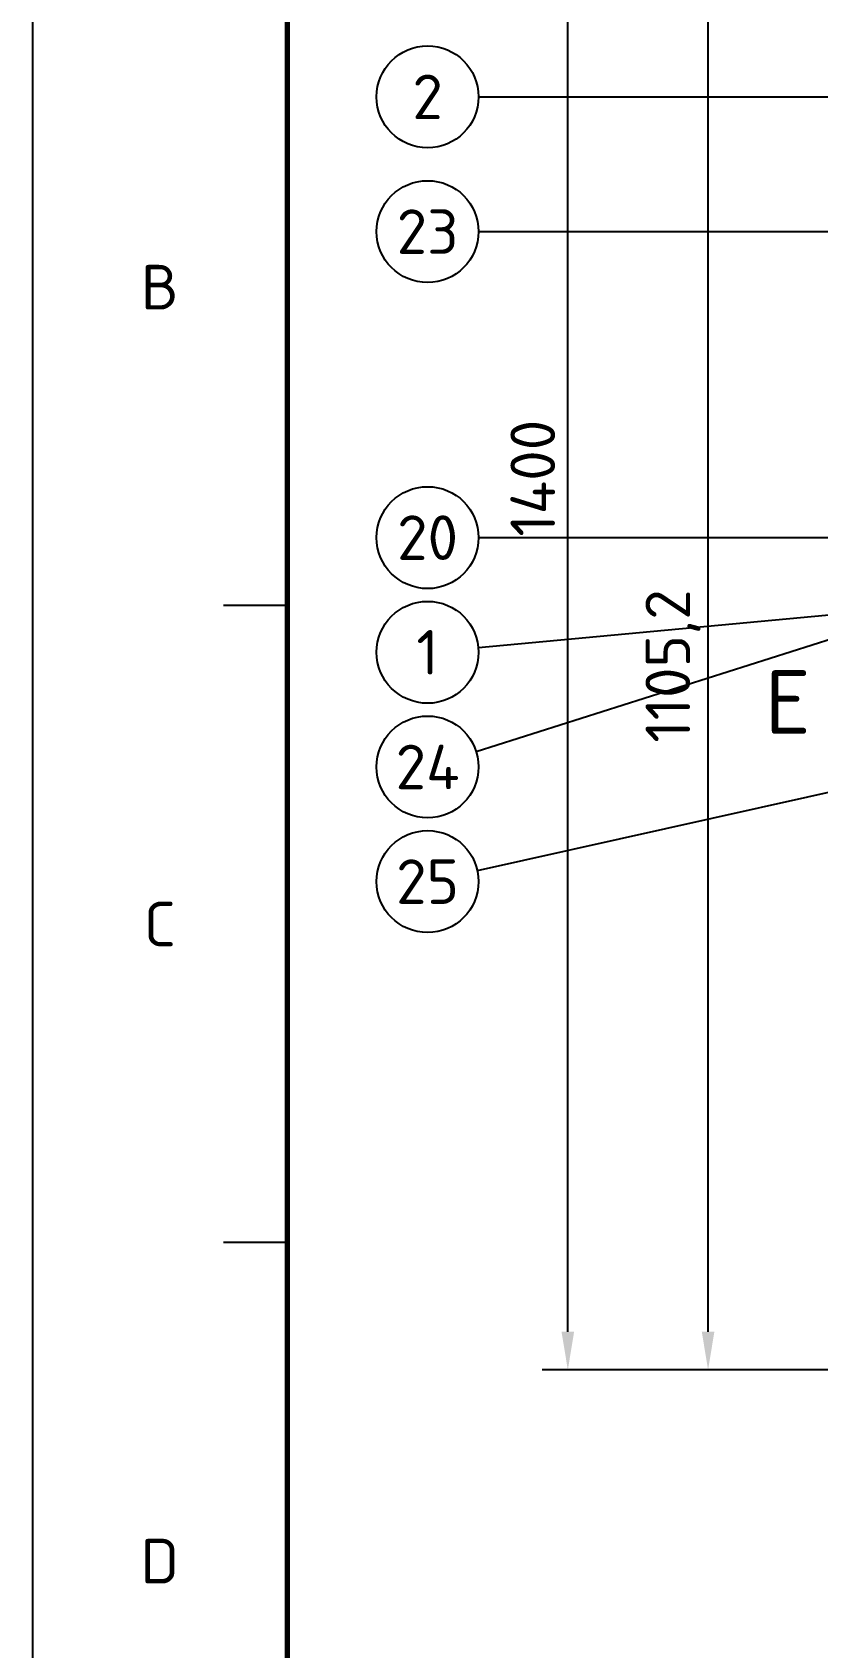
# Model space of a CAD drawing. Header units: millimetres. Extents: x 0 to 594, y 0 to 420.
# Drawn here: x 0 to 61.6, y 228.2 to 355 of the extents above; entities that cross this region are included whole.
import ezdxf
from ezdxf.enums import TextEntityAlignment as Align

# ---------------------------------------------------------------- set-up
doc = ezdxf.new("R2010")
doc.units = ezdxf.units.MM
for name, color, linetype, lineweight in [('04-COTA', 3, 'CONTINUOUS', 25), ('06-TEXTO', 7, 'CONTINUOUS', 25), ('07-RECUADRO', 7, 'CONTINUOUS', 70), ('08-FINA', 5, 'CONTINUOUS', 25)]:
    doc.layers.add(name, color=color, linetype=linetype, lineweight=lineweight)
doc.styles.add('ISO3098', font='isocpeur.ttf')
doc.dimstyles.new('FLAMA-ISO', dxfattribs={"dimtxt": 3.5, "dimasz": 3, "dimexe": 2, "dimexo": 1, "dimgap": 1, "dimtad": 1, "dimdec": 1, "dimtxsty": 'ISO3098', "dimcen": 2.5, "dimclrd": 3, "dimclre": 3, "dimclrt": 3, "dimazin": 3, "dimtfac": 1, "dimtmove": 0, "dimatfit": 3, "dimlwd": 25, "dimlwe": 25})

msp = doc.modelspace()

# ---------------------------------------------------------------- linework, layer by layer
at = {"layer": '07-RECUADRO'}
msp.add_lwpolyline([(20, 10), (584, 10), (584, 410), (20, 410)], close=True, dxfattribs=at)
at = {"layer": '08-FINA'}
for p, q in [((35, 349.933), (86.725, 349.933)), ((35, 339.354), (72.15, 339.354)), ((35, 315.333), (84.125, 315.333)), ((34.812, 298.546), (73, 310.7)), ((34.983, 306.706), (84.775, 311.374)), ((20, 310), (15, 310)), ((34.904, 289.204), (73, 297.7)), ((20, 260), (15, 260))]:
    msp.add_line(p, q, dxfattribs=at)
msp.add_lwpolyline([(0, 0), (594, 0), (594, 420), (0, 420)], close=True, dxfattribs=at)
for centre in [(31, 349.933), (31, 339.354), (31, 315.333), (31, 306.333), (31, 297.333), (31, 288.333)]:
    msp.add_circle(centre, 4, dxfattribs=at)

# ---------------------------------------------------------------- texts
at = {"layer": '06-TEXTO', "style": 'ISO3098'}
for s, height, p in [('2', 3.5, (31, 349.933)), ('23', 3.5, (31, 339.354)), ('B', 3.5, (10, 335)), ('20', 3.5, (31, 315.333)), ('1', 3.5, (31, 306.333)), ('E', 5, (59.254, 302.425)), ('24', 3.5, (31, 297.333)), ('25', 3.5, (31, 288.333)), ('C', 3.5, (10, 285)), ('D', 3.5, (10, 235))]:
    msp.add_text(s, height=height, dxfattribs=at).set_placement(p, align=Align.MIDDLE_CENTER)

# ---------------------------------------------------------------- dimensions: what is measured, and where the dimension line sits
at = {"layer": '04-COTA'}
for base, p1, p2 in [((42, 250), (64, 250), (64, 390)), ((53, 250), (76, 250), (92.5, 360.518))]:
    msp.add_linear_dim(base=base, p1=p1, p2=p2, angle=90, dimstyle='FLAMA-ISO', override={"dimlfac": 10}, dxfattribs=at).render()

doc.saveas('drawing.dxf')
